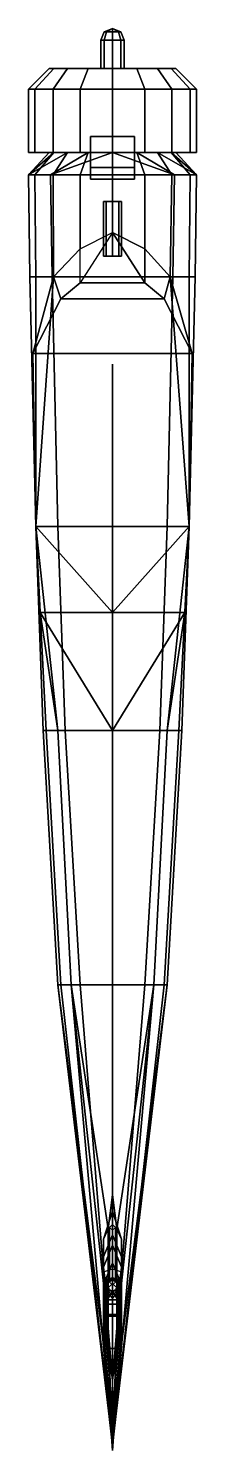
# Model space of a CAD drawing. Extents: x -0.57 to 0.57, y -4.79 to 4.83.
import ezdxf

# ---------------------------------------------------------------- set-up
doc = ezdxf.new("R2010")
doc.units = 0
doc.layers.get('0').update_dxf_attribs({"linetype": 'CONTINUOUS'})

msp = doc.modelspace()

# ---------------------------------------------------------------- linework, layer by layer
for points in [[(0, 4.83), (-0.0566, 4.8066), (-0.04, 4.8066, 0.04), (0, 4.83)], [(0, 4.83), (-0.04, 4.8066, -0.04), (-0.0566, 4.8066), (0, 4.83)], [(0, 4.83), (-0.04, 4.8066, 0.04), (0, 4.8066, 0.0566), (0, 4.83)], [(0, 4.83), (0, 4.8066, -0.0566), (-0.04, 4.8066, -0.04), (0, 4.83)], [(0, 4.83), (0, 4.8066, 0.0566), (0.04, 4.8066, 0.04), (0, 4.83)], [(0, 4.83), (0.04, 4.8066, 0.04), (0.0566, 4.8066), (0, 4.83)], [(0, 4.83), (0.0566, 4.8066), (0.04, 4.8066, -0.04), (0, 4.83)], [(0, 4.83), (0.04, 4.8066, -0.04), (0, 4.8066, -0.0566), (0, 4.83)], [(-0.0566, 4.8066), (-0.08, 4.75), (-0.0566, 4.75, 0.0566), (-0.04, 4.8066, 0.04)], [(-0.04, 4.8066, -0.04), (-0.0566, 4.75, -0.0566), (-0.08, 4.75), (-0.0566, 4.8066)], [(-0.0566, 4.75, 0.0566), (-0.08, 4.75), (-0.08, 4.56), (-0.0566, 4.56, 0.0566)], [(-0.08, 4.75), (-0.0566, 4.75, -0.0566), (-0.0566, 4.56, -0.0566), (-0.08, 4.56)], [(-0.04, 4.8066, 0.04), (-0.0566, 4.75, 0.0566), (0, 4.75, 0.08), (0, 4.8066, 0.0566)], [(0, 4.8066, -0.0566), (0, 4.75, -0.08), (-0.0566, 4.75, -0.0566), (-0.04, 4.8066, -0.04)], [(0, 4.75, 0.08), (-0.0566, 4.75, 0.0566), (-0.0566, 4.56, 0.0566), (0, 4.56, 0.08)], [(-0.0566, 4.75, -0.0566), (0, 4.75, -0.08), (0, 4.56, -0.08), (-0.0566, 4.56, -0.0566)], [(0, 4.8066, 0.0566), (0, 4.75, 0.08), (0.0566, 4.75, 0.0566), (0.04, 4.8066, 0.04)], [(0.04, 4.8066, -0.04), (0.0566, 4.75, -0.0566), (0, 4.75, -0.08), (0, 4.8066, -0.0566)], [(0.0566, 4.75, 0.0566), (0, 4.75, 0.08), (0, 4.56, 0.08), (0.0566, 4.56, 0.0566)], [(0, 4.75, -0.08), (0.0566, 4.75, -0.0566), (0.0566, 4.56, -0.0566), (0, 4.56, -0.08)], [(0.04, 4.8066, 0.04), (0.0566, 4.75, 0.0566), (0.08, 4.75), (0.0566, 4.8066)], [(0.0566, 4.8066), (0.08, 4.75), (0.0566, 4.75, -0.0566), (0.04, 4.8066, -0.04)], [(0.08, 4.75), (0.0566, 4.75, 0.0566), (0.0566, 4.56, 0.0566), (0.08, 4.56)], [(0.0566, 4.75, -0.0566), (0.08, 4.75), (0.08, 4.56), (0.0566, 4.56, -0.0566)], [(-0.5266, 4.42, -0.2181), (-0.57, 4.42), (-0.43, 4.56), (-0.3973, 4.56, -0.1646)], [(-0.57, 4.42), (-0.5266, 4.42, 0.2181), (-0.3973, 4.56, 0.1646), (-0.43, 4.56)], [(-0.4031, 4.42, -0.4031), (-0.5266, 4.42, -0.2181), (-0.3973, 4.56, -0.1646), (-0.3041, 4.56, -0.3041)], [(-0.5266, 4.42, 0.2181), (-0.4031, 4.42, 0.4031), (-0.3041, 4.56, 0.3041), (-0.3973, 4.56, 0.1646)], [(-0.3973, 4.56, 0.1646), (0.43, 4.56), (0.3973, 4.56, -0.1646), (-0.43, 4.56)], [(-0.43, 4.56), (0.3973, 4.56, -0.1646), (0.3041, 4.56, -0.3041), (-0.3973, 4.56, -0.1646)], [(-0.2181, 4.42, -0.5266), (-0.4031, 4.42, -0.4031), (-0.3041, 4.56, -0.3041), (-0.1646, 4.56, -0.3973)], [(-0.4031, 4.42, 0.4031), (-0.2181, 4.42, 0.5266), (-0.1646, 4.56, 0.3973), (-0.3041, 4.56, 0.3041)], [(-0.3041, 4.56, 0.3041), (0.3973, 4.56, 0.1646), (0.43, 4.56), (-0.3973, 4.56, 0.1646)], [(-0.3973, 4.56, -0.1646), (0.3041, 4.56, -0.3041), (0.1646, 4.56, -0.3973), (-0.3041, 4.56, -0.3041)], [(-0.1646, 4.56, 0.3973), (0.3041, 4.56, 0.3041), (0.3973, 4.56, 0.1646), (-0.3041, 4.56, 0.3041)], [(-0.3041, 4.56, -0.3041), (0.1646, 4.56, -0.3973), (0, 4.56, -0.43), (-0.1646, 4.56, -0.3973)], [(0, 4.42, -0.57), (-0.2181, 4.42, -0.5266), (-0.1646, 4.56, -0.3973), (0, 4.56, -0.43)], [(-0.2181, 4.42, 0.5266), (0, 4.42, 0.57), (0, 4.56, 0.43), (-0.1646, 4.56, 0.3973)], [(0, 4.56, 0.43), (0.1646, 4.56, 0.3973), (0.3041, 4.56, 0.3041), (-0.1646, 4.56, 0.3973)], [(0.2181, 4.42, -0.5266), (0, 4.42, -0.57), (0, 4.56, -0.43), (0.1646, 4.56, -0.3973)], [(0, 4.42, 0.57), (0.2181, 4.42, 0.5266), (0.1646, 4.56, 0.3973), (0, 4.56, 0.43)], [(0.4031, 4.42, -0.4031), (0.2181, 4.42, -0.5266), (0.1646, 4.56, -0.3973), (0.3041, 4.56, -0.3041)], [(0.2181, 4.42, 0.5266), (0.4031, 4.42, 0.4031), (0.3041, 4.56, 0.3041), (0.1646, 4.56, 0.3973)], [(0.5266, 4.42, -0.2181), (0.4031, 4.42, -0.4031), (0.3041, 4.56, -0.3041), (0.3973, 4.56, -0.1646)], [(0.4031, 4.42, 0.4031), (0.5266, 4.42, 0.2181), (0.3973, 4.56, 0.1646), (0.3041, 4.56, 0.3041)], [(0.57, 4.42), (0.5266, 4.42, -0.2181), (0.3973, 4.56, -0.1646), (0.43, 4.56)], [(0.5266, 4.42, 0.2181), (0.57, 4.42), (0.43, 4.56), (0.3973, 4.56, 0.1646)], [(-0.5266, 4.42, 0.2181), (-0.57, 4.42), (-0.57, 3.99), (-0.5266, 3.99, 0.2181)], [(-0.57, 4.42), (-0.5266, 4.42, -0.2181), (-0.5266, 3.99, -0.2181), (-0.57, 3.99)], [(-0.4031, 4.42, 0.4031), (-0.5266, 4.42, 0.2181), (-0.5266, 3.99, 0.2181), (-0.4031, 3.99, 0.4031)], [(-0.5266, 4.42, -0.2181), (-0.4031, 4.42, -0.4031), (-0.4031, 3.99, -0.4031), (-0.5266, 3.99, -0.2181)], [(-0.2181, 4.42, 0.5266), (-0.4031, 4.42, 0.4031), (-0.4031, 3.99, 0.4031), (-0.2181, 3.99, 0.5266)], [(-0.4031, 4.42, -0.4031), (-0.2181, 4.42, -0.5266), (-0.2181, 3.99, -0.5266), (-0.4031, 3.99, -0.4031)], [(0, 4.42, 0.57), (-0.2181, 4.42, 0.5266), (-0.2181, 3.99, 0.5266), (0, 3.99, 0.57)], [(-0.2181, 4.42, -0.5266), (0, 4.42, -0.57), (0, 3.99, -0.57), (-0.2181, 3.99, -0.5266)], [(0.2181, 4.42, 0.5266), (0, 4.42, 0.57), (0, 3.99, 0.57), (0.2181, 3.99, 0.5266)], [(0, 4.42, -0.57), (0.2181, 4.42, -0.5266), (0.2181, 3.99, -0.5266), (0, 3.99, -0.57)], [(0.4031, 4.42, 0.4031), (0.2181, 4.42, 0.5266), (0.2181, 3.99, 0.5266), (0.4031, 3.99, 0.4031)], [(0.2181, 4.42, -0.5266), (0.4031, 4.42, -0.4031), (0.4031, 3.99, -0.4031), (0.2181, 3.99, -0.5266)], [(0.5266, 4.42, 0.2181), (0.4031, 4.42, 0.4031), (0.4031, 3.99, 0.4031), (0.5266, 3.99, 0.2181)], [(0.4031, 4.42, -0.4031), (0.5266, 4.42, -0.2181), (0.5266, 3.99, -0.2181), (0.4031, 3.99, -0.4031)], [(0.57, 4.42), (0.5266, 4.42, 0.2181), (0.5266, 3.99, 0.2181), (0.57, 3.99)], [(0.5266, 4.42, -0.2181), (0.57, 4.42), (0.57, 3.99), (0.5266, 3.99, -0.2181)], [(-0.15, 4.1, -0.73), (-0.15, 3.89, -0.73), (-0.15, 3.99, -0.57), (-0.15, 4.1, -0.57)], [(0.15, 4.1, -0.57), (0.15, 4.1, -0.73), (-0.15, 4.1, -0.73), (-0.15, 4.1, -0.57)], [(0.15, 4.1, -0.73), (0.15, 3.89, -0.73), (-0.15, 3.89, -0.73), (-0.15, 4.1, -0.73)], [(0.15, 3.99, -0.57), (0.15, 3.89, -0.73), (0.15, 4.1, -0.73), (0.15, 4.1, -0.57)], [(-0.57, 3.84, 0.03), (-0.5266, 3.84, 0.2481), (-0.3973, 3.99, 0.1946), (-0.43, 3.99, 0.03)], [(-0.57, 3.84, -0.39), (-0.57, 3.84, 0.03), (-0.43, 3.99, 0.03), (-0.3973, 3.99, -0.1646)], [(-0.57, 3.84, -0.39), (-0.57, 3.84, -0.39), (-0.3973, 3.99, -0.1646), (-0.3041, 3.99, -0.3041)], [(-0.42, 3.84, -0.57), (-0.57, 3.84, -0.39), (-0.3041, 3.99, -0.3041), (-0.1646, 3.99, -0.3973)], [(-0.43, 3.99, 0.03), (-0.3973, 3.99, 0.1946), (-0.5266, 3.99, 0.2181), (-0.57, 3.99)], [(-0.3973, 3.99, -0.1646), (-0.43, 3.99, 0.03), (-0.57, 3.99), (-0.5266, 3.99, -0.2181)], [(-0.5266, 3.84, 0.2481), (-0.4031, 3.84, 0.4331), (-0.3041, 3.99, 0.3341), (-0.3973, 3.99, 0.1946)], [(-0.3973, 3.99, 0.1946), (-0.3041, 3.99, 0.3341), (-0.4031, 3.99, 0.4031), (-0.5266, 3.99, 0.2181)], [(-0.3041, 3.99, -0.3041), (-0.3973, 3.99, -0.1646), (-0.5266, 3.99, -0.2181), (-0.4031, 3.99, -0.4031)], [(-0.42, 3.84, -0.57), (-0.42, 3.84, -0.57), (-0.1646, 3.99, -0.3973), (0, 3.99, -0.43)], [(-0.42, 3.84, -0.57), (-0.42, 3.84, -0.57), (0, 3.99, -0.43), (0.42, 3.84, -0.57)], [(-0.4031, 3.84, 0.4331), (-0.2181, 3.84, 0.5566), (-0.1646, 3.99, 0.4273), (-0.3041, 3.99, 0.3341)], [(-0.3041, 3.99, 0.3341), (-0.1646, 3.99, 0.4273), (-0.2181, 3.99, 0.5266), (-0.4031, 3.99, 0.4031)], [(-0.1646, 3.99, -0.3973), (-0.3041, 3.99, -0.3041), (-0.4031, 3.99, -0.4031), (-0.2181, 3.99, -0.5266)], [(-0.2181, 3.84, 0.5566), (0, 3.84, 0.6), (0, 3.99, 0.46), (-0.1646, 3.99, 0.4273)], [(-0.1646, 3.99, 0.4273), (0, 3.99, 0.46), (0, 3.99, 0.57), (-0.2181, 3.99, 0.5266)], [(0, 3.99, -0.43), (-0.1646, 3.99, -0.3973), (-0.2181, 3.99, -0.5266), (0, 3.99, -0.57)], [(-0.15, 3.89, -0.73), (-0.15, 3.81, -0.68), (-0.15, 3.99, -0.43), (-0.15, 3.99, -0.57)], [(-0.15, 3.81, -0.68), (-0.15, 3.81, -0.57), (-0.15, 3.99, -0.43)], [(0, 3.84, 0.6), (0.2181, 3.84, 0.5566), (0.1646, 3.99, 0.4273), (0, 3.99, 0.46)], [(0.42, 3.84, -0.57), (0.42, 3.84, -0.57), (0, 3.99, -0.43), (0.1646, 3.99, -0.3973)], [(0.1646, 3.99, -0.3973), (0, 3.99, -0.43), (0, 3.99, -0.57), (0.2181, 3.99, -0.5266)], [(0, 3.99, 0.46), (0.1646, 3.99, 0.4273), (0.2181, 3.99, 0.5266), (0, 3.99, 0.57)], [(0.15, 3.99, -0.43), (0.15, 3.81, -0.68), (0.15, 3.89, -0.73), (0.15, 3.99, -0.57)], [(0.15, 3.99, -0.43), (0.15, 3.81, -0.57), (0.15, 3.81, -0.68), (0.15, 3.99, -0.43)], [(0.2181, 3.84, 0.5566), (0.4031, 3.84, 0.4331), (0.3041, 3.99, 0.3341), (0.1646, 3.99, 0.4273)], [(0.57, 3.84, -0.39), (0.42, 3.84, -0.57), (0.1646, 3.99, -0.3973), (0.3041, 3.99, -0.3041)], [(0.3041, 3.99, -0.3041), (0.1646, 3.99, -0.3973), (0.2181, 3.99, -0.5266), (0.4031, 3.99, -0.4031)], [(0.1646, 3.99, 0.4273), (0.3041, 3.99, 0.3341), (0.4031, 3.99, 0.4031), (0.2181, 3.99, 0.5266)], [(0.4031, 3.84, 0.4331), (0.5266, 3.84, 0.2481), (0.3973, 3.99, 0.1946), (0.3041, 3.99, 0.3341)], [(0.57, 3.84, -0.39), (0.57, 3.84, -0.39), (0.3041, 3.99, -0.3041), (0.3973, 3.99, -0.1646)], [(0.3973, 3.99, -0.1646), (0.3041, 3.99, -0.3041), (0.4031, 3.99, -0.4031), (0.5266, 3.99, -0.2181)], [(0.3041, 3.99, 0.3341), (0.3973, 3.99, 0.1946), (0.5266, 3.99, 0.2181), (0.4031, 3.99, 0.4031)], [(0.5266, 3.84, 0.2481), (0.57, 3.84, 0.03), (0.43, 3.99, 0.03), (0.3973, 3.99, 0.1946)], [(0.57, 3.84, 0.03), (0.57, 3.84, -0.39), (0.3973, 3.99, -0.1646), (0.43, 3.99, 0.03)], [(0.43, 3.99, 0.03), (0.3973, 3.99, -0.1646), (0.5266, 3.99, -0.2181), (0.57, 3.99)], [(0.3973, 3.99, 0.1946), (0.43, 3.99, 0.03), (0.57, 3.99), (0.5266, 3.99, 0.2181)], [(0.15, 3.89, -0.73), (0.15, 3.81, -0.68), (-0.15, 3.81, -0.68), (-0.15, 3.89, -0.73)], [(-0.5266, 3.84, 0.2481), (-0.57, 3.84, 0.03), (-0.56, 3.15, 0.03), (-0.52, 3.15, 0.2481)], [(-0.57, 3.84, 0.03), (-0.57, 3.84, -0.39), (-0.56, 3.15, -0.39), (-0.56, 3.15, 0.03)], [(-0.57, 3.84, -0.39), (-0.42, 3.84, -0.57), (-0.41, 3.15, -0.57), (-0.56, 3.15, -0.39)], [(-0.4031, 3.84, 0.4331), (-0.5266, 3.84, 0.2481), (-0.52, 3.15, 0.2481), (-0.4, 3.15, 0.4331)], [(-0.42, 3.84, -0.57), (0.42, 3.84, -0.57), (0.41, 3.15, -0.57), (-0.41, 3.15, -0.57)], [(-0.2181, 3.84, 0.5566), (-0.4031, 3.84, 0.4331), (-0.4, 3.15, 0.4331), (-0.2181, 3.34, 0.5566)], [(0, 3.84, 0.6), (-0.2181, 3.84, 0.5566), (-0.2181, 3.34, 0.5566), (0, 3.45, 0.63)], [(0.15, 3.81, -0.68), (0.15, 3.81, -0.57), (-0.15, 3.81, -0.57), (-0.15, 3.81, -0.68)], [(0.2181, 3.84, 0.5566), (0, 3.84, 0.6), (0, 3.45, 0.63), (0.2181, 3.34, 0.5566)], [(0.4031, 3.84, 0.4331), (0.2181, 3.84, 0.5566), (0.2181, 3.34, 0.5566), (0.39, 3.15, 0.4331)], [(0.5266, 3.84, 0.2481), (0.4031, 3.84, 0.4331), (0.39, 3.15, 0.4331), (0.52, 3.15, 0.2481)], [(0.42, 3.84, -0.57), (0.57, 3.84, -0.39), (0.56, 3.15, -0.39), (0.41, 3.15, -0.57)], [(0.57, 3.84, 0.03), (0.5266, 3.84, 0.2481), (0.52, 3.15, 0.2481), (0.56, 3.15, 0.03)], [(0.57, 3.84, -0.39), (0.57, 3.84, 0.03), (0.56, 3.15, 0.03), (0.56, 3.15, -0.39)], [(-0.0424, 3.66, -0.6176), (-0.06, 3.66, -0.66), (-0.06, 3.29, -0.66), (-0.0424, 3.29, -0.6176)], [(-0.06, 3.66, -0.66), (-0.0424, 3.66, -0.7024), (-0.0424, 3.29, -0.7024), (-0.06, 3.29, -0.66)], [(0.0424, 3.66, -0.7024), (-0.06, 3.66, -0.66), (-0.0424, 3.66, -0.6176), (0.06, 3.66, -0.66)], [(0, 3.66, -0.72), (-0.0424, 3.66, -0.7024), (-0.06, 3.66, -0.66), (0.0424, 3.66, -0.7024)], [(0, 3.66, -0.6), (-0.0424, 3.66, -0.6176), (-0.0424, 3.29, -0.6176), (0, 3.29, -0.6)], [(-0.0424, 3.66, -0.7024), (0, 3.66, -0.72), (0, 3.29, -0.72), (-0.0424, 3.29, -0.7024)], [(0.06, 3.66, -0.66), (-0.0424, 3.66, -0.6176), (0, 3.66, -0.6), (0.0424, 3.66, -0.6176)], [(0.0424, 3.66, -0.6176), (0, 3.66, -0.6), (0, 3.29, -0.6), (0.0424, 3.29, -0.6176)], [(0, 3.66, -0.72), (0.0424, 3.66, -0.7024), (0.0424, 3.29, -0.7024), (0, 3.29, -0.72)], [(0.06, 3.66, -0.66), (0.0424, 3.66, -0.6176), (0.0424, 3.29, -0.6176), (0.06, 3.29, -0.66)], [(0.0424, 3.66, -0.7024), (0.06, 3.66, -0.66), (0.06, 3.29, -0.66), (0.0424, 3.29, -0.7024)], [(0, 3.45, 0.63), (-0.22, 3.11, 1.02), (0.22, 3.11, 1.02), (0, 3.45, 0.63)], [(0.2181, 3.34, 0.5566), (0, 3.45, 0.63), (0.22, 3.11, 1.02)], [(-0.2181, 3.34, 0.5566), (-0.4, 3.15, 0.4331), (-0.35, 3, 1.06), (-0.22, 3.11, 1.02)], [(0, 3.29, -0.6), (-0.0424, 3.29, -0.6176), (-0.06, 3.29, -0.66), (0.0424, 3.29, -0.6176)], [(0.0424, 3.29, -0.6176), (-0.06, 3.29, -0.66), (-0.0424, 3.29, -0.7024), (0.06, 3.29, -0.66)], [(0.06, 3.29, -0.66), (-0.0424, 3.29, -0.7024), (0, 3.29, -0.72), (0.0424, 3.29, -0.7024)], [(0.39, 3.15, 0.4331), (0.2181, 3.34, 0.5566), (0.22, 3.11, 1.02), (0.35, 3, 1.06)], [(-0.56, 3.15, 0.03), (-0.56, 3.15, -0.39), (-0.52, 1.46, -0.29), (-0.52, 1.46, 0.13)], [(-0.56, 3.15, -0.39), (-0.41, 3.15, -0.57), (-0.37, 1.46, -0.47), (-0.52, 1.46, -0.29)], [(-0.52, 3.15, 0.2481), (-0.56, 3.15, 0.03), (-0.52, 1.46, 0.13), (-0.52, 1.46, 0.4)], [(-0.4, 3.15, 0.4331), (-0.52, 1.46, 0.4), (-0.52, 1.46, 1.06), (-0.54, 2.63, 1.06)], [(-0.4, 3.15, 0.4331), (-0.4, 3.15, 0.4331), (-0.54, 2.63, 1.06), (-0.35, 3, 1.06)], [(-0.4, 3.15, 0.4331), (-0.52, 3.15, 0.2481), (-0.52, 1.46, 0.4)], [(-0.41, 3.15, -0.57), (0.41, 3.15, -0.57), (0.37, 1.46, -0.47), (-0.37, 1.46, -0.47)], [(-0.22, 3.11, 1.02), (-0.35, 3, 1.06), (0.35, 3, 1.06), (0.22, 3.11, 1.02)], [(0.35, 3, 1.06), (0.54, 2.63, 1.06), (0.39, 3.15, 0.4331)], [(0.41, 3.15, -0.57), (0.56, 3.15, -0.39), (0.52, 1.46, -0.29), (0.37, 1.46, -0.47)], [(0.52, 1.46, 1.06), (0.52, 1.46, 0.4), (0.39, 3.15, 0.4331), (0.54, 2.63, 1.06)], [(0.52, 3.15, 0.2481), (0.39, 3.15, 0.4331), (0.52, 1.46, 0.4)], [(0.56, 3.15, -0.39), (0.56, 3.15, 0.03), (0.52, 1.46, 0.13), (0.52, 1.46, -0.29)], [(0.56, 3.15, 0.03), (0.52, 3.15, 0.2481), (0.52, 1.46, 0.4), (0.52, 1.46, 0.13)], [(-0.35, 3, 1.06), (-0.54, 2.63, 1.06), (0.54, 2.63, 1.06), (0.35, 3, 1.06)], [(-0.54, 2.63, 1.06), (-0.52, 1.46, 1.06), (0.52, 1.46, 1.06), (0.54, 2.63, 1.06)], [(0, 2.56, 2.08), (0, 2.48, 2.08), (0, 2.46, 1.13), (0, 2.56, 1.13)], [(0, 2.56, 1.13), (0, 2.46, 1.13), (0, 2.48, 2.08), (0, 2.56, 2.08)], [(0, -3.46, 1.68), (0, -3.46, 1.71), (0, 2.48, 2.08), (0, 2.48, 2.05)], [(0, 2.48, 2.05), (0, 2.48, 2.08), (0, -3.46, 1.71), (0, -3.46, 1.68)], [(0, 2.48, 2.05), (0, 2.3661, 2.0429), (0, -0.08, 1.25), (0, -0.0699, 1.2198)], [(0, -0.0699, 1.2198), (0, -0.08, 1.25), (0, 2.3661, 2.0429), (0, 2.48, 2.05)], [(-0.52, 1.46, 0.13), (-0.52, 1.46, -0.29), (-0.47, 0.08, -0.19), (-0.47, 0.08, 0.19)], [(-0.52, 1.46, -0.29), (-0.37, 1.46, -0.47), (-0.32, 0.08, -0.37), (-0.47, 0.08, -0.19)], [(-0.52, 1.46, 1.06), (-0.49, 0.88, 0.92), (0, 0.88, 1), (-0.52, 1.46, 1.06)], [(-0.52, 1.46, 0.4), (-0.52, 1.46, 0.13), (-0.47, 0.08, 0.19), (-0.47, 0.08, 0.41)], [(-0.52, 1.46, 0.4), (-0.49, 0.88, 0.92), (-0.49, 0.88, 0.92), (-0.52, 1.46, 1.06)], [(-0.52, 1.46, 0.4), (-0.37, 0.08, 0.69), (-0.37, 0.08, 0.69), (-0.49, 0.88, 0.92)], [(-0.52, 1.46, 0.4), (-0.45, 0.08, 0.56), (-0.45, 0.08, 0.56), (-0.37, 0.08, 0.69)], [(-0.52, 1.46, 0.4), (-0.47, 0.08, 0.41), (-0.47, 0.08, 0.41), (-0.45, 0.08, 0.56)], [(-0.52, 1.46, 1.06), (0, 0.88, 1), (0.52, 1.46, 1.06), (-0.52, 1.46, 1.06)], [(-0.37, 1.46, -0.47), (0.37, 1.46, -0.47), (0.32, 0.08, -0.37), (-0.32, 0.08, -0.37)], [(0.52, 1.46, 1.06), (0, 0.88, 1), (0.49, 0.88, 0.92), (0.52, 1.46, 1.06)], [(0.37, 1.46, -0.47), (0.52, 1.46, -0.29), (0.47, 0.08, -0.19), (0.32, 0.08, -0.37)], [(0.52, 1.46, 0.4), (0.37, 0.08, 0.69), (0.37, 0.08, 0.69), (0.45, 0.08, 0.56)], [(0.49, 0.88, 0.92), (0.37, 0.08, 0.69), (0.37, 0.08, 0.69), (0.52, 1.46, 0.4)], [(0.52, 1.46, 0.4), (0.45, 0.08, 0.56), (0.45, 0.08, 0.56), (0.47, 0.08, 0.41)], [(0.52, 1.46, -0.29), (0.52, 1.46, 0.13), (0.47, 0.08, 0.19), (0.47, 0.08, -0.19)], [(0.52, 1.46, 0.13), (0.52, 1.46, 0.4), (0.47, 0.08, 0.41), (0.47, 0.08, 0.19)], [(0.52, 1.46, 1.06), (0.49, 0.88, 0.92), (0.49, 0.88, 0.92), (0.52, 1.46, 0.4)], [(-0.49, 0.88, 0.92), (0, 0.08, 0.77), (0, 0.08, 0.77), (0, 0.88, 1)], [(-0.37, 0.08, 0.69), (0, 0.08, 0.77), (0, 0.08, 0.77), (-0.49, 0.88, 0.92)], [(0, 0.88, 1), (0, 0.08, 0.77), (0, 0.08, 0.77), (0.49, 0.88, 0.92)], [(0.49, 0.88, 0.92), (0, 0.08, 0.77), (0, 0.08, 0.77), (0.37, 0.08, 0.69)], [(-0.47, 0.08, -0.19), (-0.32, 0.08, -0.37), (-0.22, -1.64, -0.2), (-0.37, -1.64, -0.01)], [(-0.47, 0.08, 0.19), (-0.47, 0.08, -0.19), (-0.37, -1.64, -0.01), (-0.37, -1.64, 0.26)], [(-0.47, 0.08, 0.41), (-0.47, 0.08, 0.19), (-0.37, -1.64, 0.26), (-0.37, -1.64, 0.43)], [(-0.45, 0.08, 0.56), (-0.47, 0.08, 0.41), (-0.37, -1.64, 0.43), (-0.35, -1.64, 0.55)], [(-0.37, 0.08, 0.69), (-0.45, 0.08, 0.56), (-0.35, -1.64, 0.55), (-0.28, -1.64, 0.64)], [(0, 0.08, 0.77), (-0.37, 0.08, 0.69), (-0.28, -1.64, 0.64), (0, -1.64, 0.71)], [(-0.32, 0.08, -0.37), (0.32, 0.08, -0.37), (0.22, -1.64, -0.2), (-0.22, -1.64, -0.2)], [(0.37, 0.08, 0.69), (0, 0.08, 0.77), (0, -1.64, 0.71), (0.28, -1.64, 0.64)], [(0, 0.08, 0.77), (0, 0.02, 0.76), (0, -0.11, 1.25), (0, -0.08, 1.25)], [(0, -0.08, 1.25), (0, -0.11, 1.25), (0, 0.02, 0.76), (0, 0.08, 0.77)], [(0.32, 0.08, -0.37), (0.47, 0.08, -0.19), (0.37, -1.64, -0.01), (0.22, -1.64, -0.2)], [(0.45, 0.08, 0.56), (0.37, 0.08, 0.69), (0.28, -1.64, 0.64), (0.35, -1.64, 0.55)], [(0.47, 0.08, 0.41), (0.45, 0.08, 0.56), (0.35, -1.64, 0.55), (0.37, -1.64, 0.43)], [(0.47, 0.08, -0.19), (0.47, 0.08, 0.19), (0.37, -1.64, 0.26), (0.37, -1.64, -0.01)], [(0.47, 0.08, 0.19), (0.47, 0.08, 0.41), (0.37, -1.64, 0.43), (0.37, -1.64, 0.26)], [(0, -4.32, 0.14), (0, -4.55, 0.26), (-0.37, -1.64, -0.01), (-0.22, -1.64, -0.2)], [(0, -4.75, 0.5), (0, -4.76, 0.52), (-0.35, -1.64, 0.55), (-0.37, -1.64, 0.43)], [(0, -4.71, 0.39), (0, -4.75, 0.5), (-0.37, -1.64, 0.43), (-0.37, -1.64, 0.26)], [(0, -4.55, 0.26), (0, -4.71, 0.39), (-0.37, -1.64, 0.26), (-0.37, -1.64, -0.01)], [(0, -4.76, 0.52), (0, -4.77, 0.54), (-0.28, -1.64, 0.64), (-0.35, -1.64, 0.55)], [(0, -4.77, 0.54), (0, -4.78, 0.57), (-0.03, -3.95, 0.65), (-0.28, -1.64, 0.64)], [(-0.28, -1.64, 0.64), (-0.28, -1.64, 0.64), (-0.03, -3.95, 0.65), (-0.03, -3.29, 0.65)], [(0, -3.06, 0.65), (0, -1.64, 0.71), (-0.28, -1.64, 0.64), (-0.03, -3.29, 0.65)], [(0, -4.32, 0.14), (0, -4.32, 0.14), (-0.22, -1.64, -0.2), (0.22, -1.64, -0.2)], [(0, -4.55, 0.26), (0, -4.32, 0.14), (0.22, -1.64, -0.2), (0.37, -1.64, -0.01)], [(0, -4.78, 0.57), (0, -4.77, 0.54), (0.28, -1.64, 0.64), (0.03, -3.95, 0.65)], [(0, -4.77, 0.54), (0, -4.76, 0.52), (0.35, -1.64, 0.55), (0.28, -1.64, 0.64)], [(0, -4.76, 0.52), (0, -4.75, 0.5), (0.37, -1.64, 0.43), (0.35, -1.64, 0.55)], [(0, -4.75, 0.5), (0, -4.71, 0.39), (0.37, -1.64, 0.26), (0.37, -1.64, 0.43)], [(0, -4.71, 0.39), (0, -4.55, 0.26), (0.37, -1.64, -0.01), (0.37, -1.64, 0.26)], [(0.03, -3.29, 0.65), (0.28, -1.64, 0.64), (0, -1.64, 0.71), (0, -3.06, 0.65)], [(0.03, -3.95, 0.65), (0.28, -1.64, 0.64), (0.28, -1.64, 0.64), (0.03, -3.29, 0.65)], [(0, -3.17, 0.96), (0, -3.06, 0.65), (-0.03, -3.29, 0.65), (-0.06, -3.36, 0.96)], [(0.06, -3.36, 0.96), (0.03, -3.29, 0.65), (0, -3.06, 0.65), (0, -3.17, 0.96)], [(0, -3.33, 1.4), (0, -3.17, 0.96), (-0.06, -3.36, 0.96), (-0.06, -3.48, 1.4)], [(0.06, -3.48, 1.4), (0.06, -3.36, 0.96), (0, -3.17, 0.96), (0, -3.33, 1.4)], [(-0.02, -3.28, 0.02), (0, -3.26, 0.02), (0, -3.63, -0.29), (-0.02, -3.65, -0.29)], [(0, -3.26, 0.02), (0.02, -3.28, 0.02), (0.02, -3.65, -0.29), (0, -3.63, -0.29)], [(-0.03, -3.29, 0.65), (-0.03, -3.95, 0.65), (-0.06, -3.95, 0.96), (-0.06, -3.36, 0.96)], [(0, -3.4, 1.59), (0, -3.33, 1.4), (-0.06, -3.48, 1.4), (-0.06, -3.55, 1.59)], [(-0.06, -3.36, 0.96), (-0.06, -3.95, 0.96), (-0.06, -3.97, 1.4), (-0.06, -3.48, 1.4)], [(0, -3.3, 0.02), (-0.02, -3.28, 0.02), (-0.02, -3.65, -0.29), (0, -3.67, -0.29)], [(0.02, -3.28, 0.02), (0, -3.3, 0.02), (0, -3.67, -0.29), (0.02, -3.65, -0.29)], [(0.06, -3.55, 1.59), (0.06, -3.48, 1.4), (0, -3.33, 1.4), (0, -3.4, 1.59)], [(0.06, -3.95, 0.96), (0.03, -3.95, 0.65), (0.03, -3.29, 0.65), (0.06, -3.36, 0.96)], [(0.06, -3.97, 1.4), (0.06, -3.95, 0.96), (0.06, -3.36, 0.96), (0.06, -3.48, 1.4)], [(0, -3.52, 1.83), (0, -3.4, 1.59), (-0.06, -3.55, 1.59), (-0.05, -3.64, 1.83)], [(0.05, -3.64, 1.83), (0.06, -3.55, 1.59), (0, -3.4, 1.59), (0, -3.52, 1.83)], [(-0.06, -3.48, 1.4), (-0.06, -3.97, 1.4), (-0.06, -3.98, 1.59), (-0.06, -3.55, 1.59)], [(-0.06, -3.55, 1.59), (-0.06, -3.98, 1.59), (-0.05, -3.98, 1.83), (-0.05, -3.64, 1.83)], [(0, -3.71, 2.03), (0, -3.52, 1.83), (-0.05, -3.64, 1.83), (-0.04, -3.78, 2.03)], [(0.04, -3.78, 2.03), (0.05, -3.64, 1.83), (0, -3.52, 1.83), (0, -3.71, 2.03)], [(0.05, -3.98, 1.83), (0.06, -3.98, 1.59), (0.06, -3.55, 1.59), (0.05, -3.64, 1.83)], [(0.06, -3.98, 1.59), (0.06, -3.97, 1.4), (0.06, -3.48, 1.4), (0.06, -3.55, 1.59)], [(0, -3.62, -0.2), (-0.06, -3.65, -0.2), (-0.06, -3.58, 0.07), (0, -3.56, 0.05)], [(-0.06, -3.65, -0.2), (-0.06, -3.68, -0.2), (-0.06, -3.69, 0.1), (-0.06, -3.58, 0.07)], [(-0.05, -3.64, 1.83), (-0.05, -3.98, 1.83), (-0.04, -4.05, 2.03), (-0.04, -3.78, 2.03)], [(-0.04, -3.64, -0.35), (-0.04, -3.71, -0.36), (-0.04, -3.77, -0.29), (-0.04, -3.63, -0.29)], [(0.04, -3.63, -0.29), (0.04, -3.64, -0.35), (-0.04, -3.64, -0.35), (-0.04, -3.63, -0.29)], [(-0.04, -3.63, -0.29), (-0.04, -3.77, -0.29), (0.04, -3.77, -0.29), (0.04, -3.63, -0.29)], [(0.04, -3.64, -0.35), (0.04, -3.71, -0.36), (-0.04, -3.71, -0.36), (-0.04, -3.64, -0.35)], [(0.06, -3.58, 0.07), (0.06, -3.65, -0.2), (0, -3.62, -0.2), (0, -3.56, 0.05)], [(0.04, -3.77, -0.29), (0.04, -3.71, -0.36), (0.04, -3.64, -0.35), (0.04, -3.63, -0.29)], [(0.04, -4.05, 2.03), (0.05, -3.98, 1.83), (0.05, -3.64, 1.83), (0.04, -3.78, 2.03)], [(0.06, -3.69, 0.1), (0.06, -3.68, -0.2), (0.06, -3.65, -0.2), (0.06, -3.58, 0.07)], [(-0.06, -3.69, 0.1), (-0.06, -3.68, -0.2), (0, -3.74, -0.2), (0, -3.76, 0.07)], [(-0.04, -3.77, -0.29), (-0.04, -3.71, -0.36), (0.04, -3.71, -0.36), (0.04, -3.77, -0.29)], [(-0.04, -3.71, -0.36), (-0.04, -3.8, -0.36), (-0.04, -3.87, -0.32), (-0.04, -3.77, -0.29)], [(0.04, -3.77, -0.29), (0.04, -3.71, -0.36), (-0.04, -3.71, -0.36), (-0.04, -3.77, -0.29)], [(0.04, -3.71, -0.36), (0.04, -3.8, -0.36), (-0.04, -3.8, -0.36), (-0.04, -3.71, -0.36)], [(0, -3.88, 2.11), (0, -3.71, 2.03), (-0.04, -3.78, 2.03), (-0.03, -3.88, 2.1)], [(0, -3.66, -0.29), (-0.03, -3.69, -0.29), (-0.03, -3.69, -0.2), (0, -3.66, -0.2)], [(-0.03, -3.69, -0.29), (0, -3.72, -0.29), (0, -3.72, -0.2), (-0.03, -3.69, -0.2)], [(0.03, -3.69, -0.29), (0, -3.66, -0.29), (0, -3.66, -0.2), (0.03, -3.69, -0.2)], [(0, -3.74, -0.2), (0.06, -3.68, -0.2), (0.06, -3.69, 0.1), (0, -3.76, 0.07)], [(0, -3.72, -0.29), (0.03, -3.69, -0.29), (0.03, -3.69, -0.2), (0, -3.72, -0.2)], [(0.03, -3.88, 2.1), (0.04, -3.78, 2.03), (0, -3.71, 2.03), (0, -3.88, 2.11)], [(0.04, -3.87, -0.32), (0.04, -3.8, -0.36), (0.04, -3.71, -0.36), (0.04, -3.77, -0.29)], [(-0.04, -3.77, -0.29), (-0.04, -3.87, -0.32), (0.04, -3.87, -0.32), (0.04, -3.77, -0.29)], [(-0.04, -3.78, 2.03), (-0.04, -4.05, 2.03), (-0.03, -4.1, 2.1), (-0.03, -3.88, 2.1)], [(-0.04, -3.87, -0.32), (-0.04, -3.8, -0.36), (0.04, -3.8, -0.36), (0.04, -3.87, -0.32)], [(0.03, -4.1, 2.1), (0.04, -4.05, 2.03), (0.04, -3.78, 2.03), (0.03, -3.88, 2.1)], [(-0.03, -3.88, 2.1), (-0.03, -4.1, 2.1), (0, -4.1, 2.11), (0, -3.88, 2.11)], [(0, -3.88, 2.11), (0, -4.1, 2.11), (0.03, -4.1, 2.1), (0.03, -3.88, 2.1)], [(-0.06, -3.95, 0.96), (-0.03, -3.95, 0.65), (0, -4.79, 0.65), (0, -4.79, 0.96)], [(-0.06, -3.97, 1.4), (-0.06, -3.95, 0.96), (0, -4.79, 0.96), (0, -4.73, 1.4)], [(-0.06, -3.98, 1.59), (-0.06, -3.97, 1.4), (0, -4.73, 1.4), (0, -4.66, 1.59)], [(-0.05, -3.98, 1.83), (-0.06, -3.98, 1.59), (0, -4.66, 1.59), (0, -4.52, 1.83)], [(-0.04, -4.05, 2.03), (-0.05, -3.98, 1.83), (0, -4.52, 1.83), (0, -4.31, 2.03)], [(-0.03, -3.95, 0.65), (-0.03, -3.95, 0.65), (0, -4.78, 0.57), (0, -4.79, 0.65)], [(0, -4.73, 1.4), (0, -4.79, 0.96), (0.06, -3.95, 0.96), (0.06, -3.97, 1.4)], [(0, -4.79, 0.96), (0, -4.79, 0.65), (0.03, -3.95, 0.65), (0.06, -3.95, 0.96)], [(0, -4.66, 1.59), (0, -4.73, 1.4), (0.06, -3.97, 1.4), (0.06, -3.98, 1.59)], [(0, -4.31, 2.03), (0, -4.52, 1.83), (0.05, -3.98, 1.83), (0.04, -4.05, 2.03)], [(0, -4.52, 1.83), (0, -4.66, 1.59), (0.06, -3.98, 1.59), (0.05, -3.98, 1.83)], [(-0.03, -4.1, 2.1), (-0.04, -4.05, 2.03), (0, -4.31, 2.03), (0, -4.1, 2.11)], [(0, -4.1, 2.11), (0, -4.31, 2.03), (0.04, -4.05, 2.03), (0.03, -4.1, 2.1)]]:
    msp.add_3dface(points)

doc.saveas('drawing.dxf')
